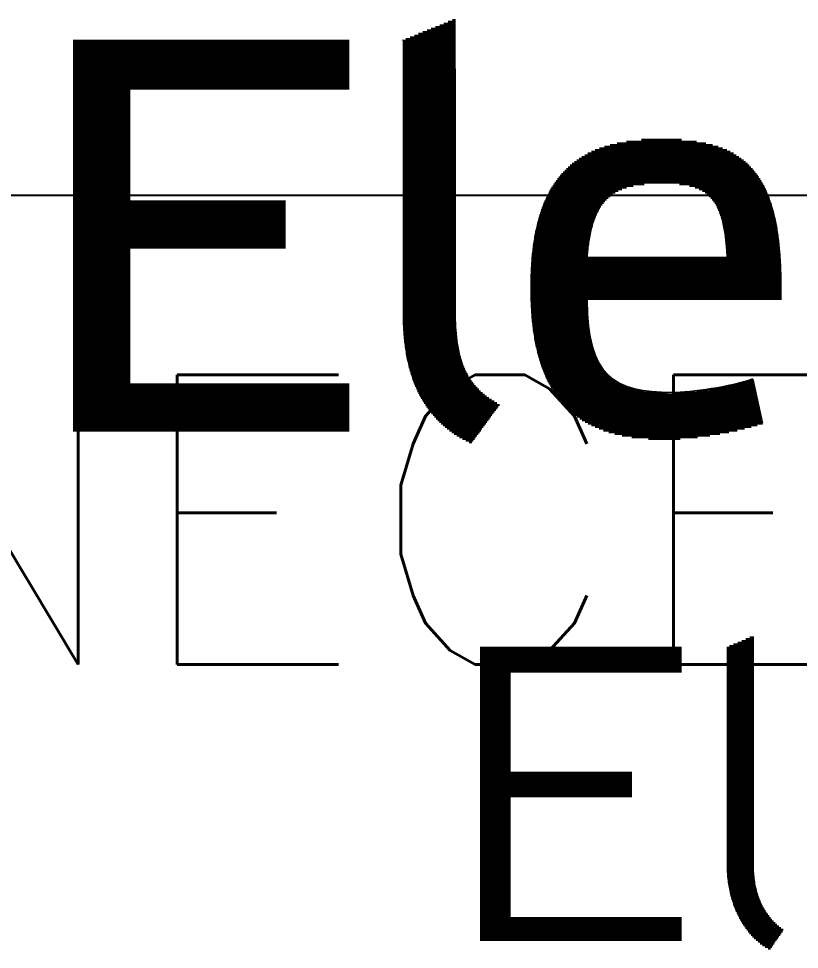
# Model space of a CAD drawing. Header units: millimetres. Extents: x 0 to 420, y 0 to 297.
# Drawn here: x 293.98 to 299.37, y 12.37 to 18.8 of the extents above; entities that cross this region are included whole.
import ezdxf

# ---------------------------------------------------------------- set-up
doc = ezdxf.new("R2010")
doc.units = ezdxf.units.MM
doc.layers.add('-1', color=7, linetype='Continuous')
doc.layers.add('1', color=7, linetype='Continuous')
doc.styles.add('RA100', font='ROMANS.SHX', dxfattribs={"height": 2.5})
pattern_1 = [(0, (4.38426585225068, -1.039455839854635), (0, 0.006496875000000001), [])]

# ---------------------------------------------------------------- blocks, each defined once
blk = doc.blocks.new('Logo Eletrobras Eletrosul A3')
h = blk.add_hatch()
h.set_pattern_fill('_USER', color=144, scale=0.006496875000000001, style=0, pattern_type=0)
h.set_pattern_definition(pattern_1)
edge = h.paths.add_edge_path()
edge.add_spline(control_points=[(1.494215467875682, 2.442531322645366), (1.494215467875682, 2.442531322645366), (1.493806164750684, 3.525157578895366), (1.493806164750684, 3.525157578895366)], knot_values=[0.1428571428571428, 0.1428571428571428, 0.1428571428571428, 0.1428571428571428, 0.2857142857142857, 0.2857142857142857, 0.2857142857142857, 0.2857142857142857], degree=3, periodic=0)
edge.add_spline(control_points=[(1.493806164750684, 3.525157578895366), (1.493806164750684, 3.525157578895366), (1.301189463297032, 3.447118420763611), (1.293320085589237, 3.443930121894915)], knot_values=[0.2857142857142857, 0.2857142857142857, 0.2857142857142857, 0.2857142857142857, 0.4256532059902223, 0.4256532059902223, 0.4256532059902223, 0.4256532059902223], degree=3, periodic=0)
edge.add_line((1.293320085567451, 3.443930121886087), (1.293072217875681, 3.443682254194317))
edge.add_spline(control_points=[(1.293072217875682, 3.44368225419429), (1.293072217875682, 3.429506668684529), (1.293072217875682, 2.397904288270366), (1.293072217875682, 2.397904288270366)], knot_values=[0.4295529519193287, 0.4295529519193287, 0.4295529519193287, 0.4295529519193287, 0.5714285714285714, 0.5714285714285714, 0.5714285714285714, 0.5714285714285714], degree=3, periodic=0)
edge.add_spline(control_points=[(1.293072217875682, 2.397904288270366), (1.294261146000681, 2.211814297645366), (1.341499924125682, 2.009170269520364), (1.552797789750681, 1.911756125770365)], knot_values=[0.5714285714285714, 0.5714285714285714, 0.5714285714285714, 0.5714285714285714, 0.7142857142857142, 0.7142857142857142, 0.7142857142857142, 0.7142857142857142], degree=3, periodic=0)
edge.add_spline(control_points=[(1.552797789783144, 1.911756125814533), (1.552799953957217, 1.911759070239885), (1.661007575544144, 2.058978865675844), (1.661009739718219, 2.058981810101198)], knot_values=[0.7142871428571428, 0.7142871428571428, 0.7142871428571428, 0.7142871428571428, 0.8571414285714284, 0.8571414285714284, 0.8571414285714284, 0.8571414285714284], degree=3, periodic=0)
edge.add_spline(control_points=[(1.66100973975068, 2.058981810145365), (1.529766367875681, 2.130044628895365), (1.49157123975068, 2.231246450770366), (1.494215467875682, 2.442531322645366)], knot_values=[0.857142857142857, 0.857142857142857, 0.857142857142857, 0.857142857142857, 1, 1, 1, 1], degree=3, periodic=0)
h = blk.add_hatch()
h.set_pattern_fill('_USER', color=144, scale=0.006496875000000001, style=0, pattern_type=0)
h.set_pattern_definition(pattern_1)
h.paths.add_polyline_path([(0.2569635866256821, 2.651912610145366), (0.8481727147506835, 2.651912610145366), (0.8481727147506835, 2.835377863270365), (0.2569635866256821, 2.835377863270365), (0.2569635866256821, 3.258129519520364), (1.089252255375682, 3.258129519520364), (1.089252255375682, 3.443582816395365), (0.04126083975068262, 3.443582816395365), (0.04126083975068262, 1.956207744520364), (1.089252255375682, 1.956207744520364), (1.089252255375682, 2.141875438270365), (0.2569635866256821, 2.141875438270365)])
h = blk.add_hatch()
h.set_pattern_fill('_USER', color=144, scale=0.006496875000000001, style=0, pattern_type=0)
h.set_pattern_definition(pattern_1)
edge = h.paths.add_edge_path()
edge.add_spline(control_points=[(2.731655758500681, 2.504712913270365), (2.731655758500681, 2.957077325770364), (2.586677992875682, 3.068024460145365), (2.272976383500682, 3.068024460145365)], knot_values=[0.8999999999999999, 0.8999999999999999, 0.8999999999999999, 0.8999999999999999, 1, 1, 1, 1], degree=3, periodic=0)
edge.add_spline(control_points=[(2.272976383500682, 3.068024460145365), (1.954811421000683, 3.068024460145365), (1.777778074125681, 2.931505625770366), (1.777778074125681, 2.502737863270365)], knot_values=[0.1, 0.1, 0.1, 0.1, 0.2, 0.2, 0.2, 0.2], degree=3, periodic=0)
edge.add_spline(control_points=[(1.777778074125681, 2.502737863270365), (1.777778074125681, 2.058591997645365), (1.971807246000681, 1.926296132020366), (2.292083692875682, 1.926296132020366)], knot_values=[0.2, 0.2, 0.2, 0.2, 0.3, 0.3, 0.3, 0.3], degree=3, periodic=0)
edge.add_spline(control_points=[(2.292083692875682, 1.926296132020366), (2.392291492875682, 1.926296132020366), (2.550321480375681, 1.952186178895365), (2.65913763975068, 1.986294772645365)], knot_values=[0.3, 0.3, 0.3, 0.3, 0.4, 0.4, 0.4, 0.4], degree=3, periodic=0)
edge.add_spline(control_points=[(2.65913763975068, 1.986294772645365), (2.65913763975068, 1.986294772645365), (2.622963828177758, 2.154664115447793), (2.622963039763571, 2.15466778508538)], knot_values=[0.4, 0.4, 0.4, 0.4, 0.4999989102417564, 0.4999989102417564, 0.4999989102417564, 0.4999989102417564], degree=3, periodic=0)
edge.add_spline(control_points=[(2.622963039750683, 2.154667785145365), (2.533228202250681, 2.124951078895365), (2.392291492875682, 2.103634832020365), (2.315660852250682, 2.103634832020365)], knot_values=[0.5, 0.5, 0.5, 0.5, 0.6, 0.6, 0.6, 0.6], degree=3, periodic=0)
edge.add_spline(control_points=[(2.315660852250682, 2.103634832020365), (2.095774117875681, 2.103634832020365), (1.995319436625682, 2.163341113270365), (1.993415852250681, 2.455525072645365)], knot_values=[0.6, 0.6, 0.6, 0.6, 0.7, 0.7, 0.7, 0.7], degree=3, periodic=0)
edge.add_spline(control_points=[(1.993415852250681, 2.455525072645365), (1.993415852250681, 2.455525072645365), (2.731655758500681, 2.455525072645365), (2.731655758500681, 2.455525072645365)], knot_values=[0.7, 0.7, 0.7, 0.7, 0.7999999999999999, 0.7999999999999999, 0.7999999999999999, 0.7999999999999999], degree=3, periodic=0)
edge.add_spline(control_points=[(2.731655758500681, 2.455525072645365), (2.731655758500681, 2.455525072645365), (2.731655758500681, 2.504712913270365), (2.731655758500681, 2.504712913270365)], knot_values=[0.7999999999999999, 0.7999999999999999, 0.7999999999999999, 0.7999999999999999, 0.8999999999999999, 0.8999999999999999, 0.8999999999999999, 0.8999999999999999], degree=3, periodic=0)
edge = h.paths.add_edge_path(flags=16)
edge.add_spline(control_points=[(2.522573327250681, 2.619993463270365), (2.522573327250681, 2.619993463270365), (1.995319436625682, 2.619993463270365), (1.995319436625682, 2.619993463270365)], knot_values=[0.75, 0.75, 0.75, 0.75, 1, 1, 1, 1], degree=3, periodic=0)
edge.add_spline(control_points=[(1.995319436625682, 2.619993463270365), (2.01265309912568, 2.835377863270365), (2.080746846000681, 2.899599472645365), (2.277270817875683, 2.899599472645365)], knot_values=[0.25, 0.25, 0.25, 0.25, 0.5, 0.5, 0.5, 0.5], degree=3, periodic=0)
edge.add_spline(control_points=[(2.277270817875683, 2.899599472645365), (2.452101724125683, 2.899599472645365), (2.51196393037568, 2.850405135145366), (2.522573327250681, 2.619993463270365)], knot_values=[0.5, 0.5, 0.5, 0.5, 0.75, 0.75, 0.75, 0.75], degree=3, periodic=0)
h = blk.add_hatch()
h.set_pattern_fill('_USER', color=144, scale=0.006496875000000001, style=0, pattern_type=0)
h.set_pattern_definition(pattern_1)
edge = h.paths.add_edge_path()
edge.add_spline(control_points=[(2.625873639750683, 0.3123619351453653), (2.625873639750683, 0.3123619351453653), (2.625873639750683, 1.181169538270365), (2.625873639750683, 1.181169538270365)], knot_values=[0.8333333333333333, 0.8333333333333333, 0.8333333333333333, 0.8333333333333333, 1, 1, 1, 1], degree=3, periodic=0)
edge.add_spline(control_points=[(2.625873639750683, 1.181169538270365), (2.625873639750683, 1.181169538270365), (2.524067608500681, 1.137822388270366), (2.524067608500681, 1.137822388270366)], knot_values=[0.6666666666666667, 0.6666666666666667, 0.6666666666666667, 0.6666666666666667, 0.8333333333333334, 0.8333333333333334, 0.8333333333333334, 0.8333333333333334], degree=3, periodic=0)
edge.add_spline(control_points=[(2.524067608500681, 1.137822388270366), (2.524067608500681, 1.137822388270366), (2.524067608500681, 0.3006285788953647), (2.524067608500681, 0.3006285788953647)], knot_values=[0.4999999999999999, 0.4999999999999999, 0.4999999999999999, 0.4999999999999999, 0.6666666666666665, 0.6666666666666665, 0.6666666666666665, 0.6666666666666665], degree=3, periodic=0)
edge.add_spline(control_points=[(2.524067608500681, 0.3006285788953647), (2.524067608500681, 0.171600641395365), (2.587853927250682, 0.03686195077036469), (2.687327580375682, -0.01116294922963501)], knot_values=[0.3333333333333333, 0.3333333333333333, 0.3333333333333333, 0.3333333333333333, 0.4999999999999999, 0.4999999999999999, 0.4999999999999999, 0.4999999999999999], degree=3, periodic=0)
edge.add_spline(control_points=[(2.687327580391143, -0.01116294920746697), (2.687328611154408, -0.01116147134267864), (2.738866258971957, 0.06273102913340844), (2.738867289735222, 0.06273250699819632)], knot_values=[0.1666683333333334, 0.1666683333333334, 0.1666683333333334, 0.1666683333333334, 0.3333316666666667, 0.3333316666666667, 0.3333316666666667, 0.3333316666666667], degree=3, periodic=0)
edge.add_spline(control_points=[(2.738867289750681, 0.06273250702036526), (2.67270311475068, 0.1119398382703647), (2.625873639750683, 0.1871476632703644), (2.625873639750683, 0.3123619351453653)], knot_values=[0, 0, 0, 0, 0.1666666666666667, 0.1666666666666667, 0.1666666666666667, 0.1666666666666667], degree=3, periodic=0)
h = blk.add_hatch()
h.set_pattern_fill('_USER', color=144, scale=0.006496875000000001, style=0, pattern_type=0)
h.set_pattern_definition(pattern_1)
h.paths.add_polyline_path([(1.702622224125681, 0.5694172913953652), (2.162815371000683, 0.5694172913953652), (2.162815371000683, 0.6656295132703649), (1.702622224125681, 0.6656295132703649), (1.702622224125681, 1.040739585145365), (2.352075836625684, 1.040739585145365), (2.352075836625684, 1.137003782020364), (1.587237724125684, 1.137003782020364), (1.587237724125684, 0.0196907101453645), (2.352075836625684, 0.0196907101453645), (2.352075836625684, 0.1156235663953646), (1.702622224125681, 0.1156235663953646)])
at = {"color": 144}
blk.add_lwpolyline([(1.293072216605262, 3.4436822529239), (1.29332008563869, 3.443930121957326)], dxfattribs=at)
blk.add_open_spline([(2.622963039750683, 2.154667785145365), (2.533228202250681, 2.124951078895365), (2.392291492875682, 2.103634832020365), (2.315660852250682, 2.103634832020365), (2.315660852250682, 2.103634832020365), (2.095774117875681, 2.103634832020365), (1.995319436625682, 2.163341113270365), (1.993415852250681, 2.455525072645365)], degree=3, knots=[0.5, 0.5, 0.5, 0.5, 0.6, 0.6, 0.6, 0.60000001, 0.7, 0.7, 0.7, 0.7], dxfattribs=at)
blk.add_open_spline([(2.65913763975068, 1.986294772645365), (2.65913763975068, 1.986294772645365), (2.622963039750683, 2.154667785145365), (2.622963039750683, 2.154667785145365)], degree=3, dxfattribs=at)

msp = doc.modelspace()

# ---------------------------------------------------------------- linework, layer by layer
at = {"layer": '1', "color": 3}
msp.add_line((269, 17.57641680220695), (325, 17.57641680220695), dxfattribs=at)

# ---------------------------------------------------------------- block references
at = {"layer": '-1', "xscale": 1.81875, "yscale": 1.81875, "zscale": 1.81875}
msp.add_blockref('Logo Eletrobras Eletrosul A3', (294.2792107081418, 12.38564491450796), dxfattribs=at)

# ---------------------------------------------------------------- texts
at = {"layer": '1', "style": 'RA100'}
msp.add_text('NÚMERO DO FORNECEDOR', height=2, dxfattribs=at).set_placement((270.0449044101842, 14.33493863194781))

doc.saveas('drawing.dxf')
